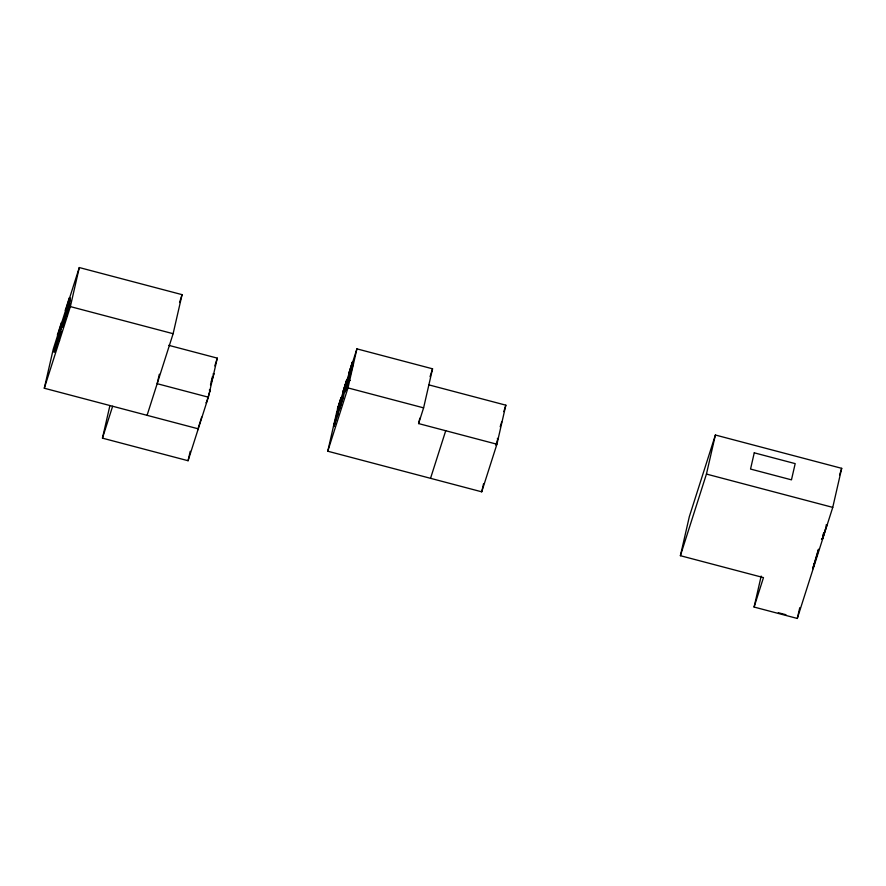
<?xml version="1.0" encoding="UTF-8"?>
<svg xmlns="http://www.w3.org/2000/svg" width="886" height="886" viewBox="0 0 886 886"><rect width="100%" height="100%" fill="white"/><g stroke="black" fill="none" stroke-linecap="round" stroke-linejoin="round"><path stroke-width="1.33" d="M198.254 428.824L44.3 388.234L53.249 349.184L79.297 267.55L182.073 294.65L173.124 333.701L147.076 415.335M59.894 335.705L57.479 334.974L57.612 334.399M58.432 334.62L54.423 352.119L58.487 339.216M58.354 338.961L61.444 328.307M67.768 311.041L65.354 310.299L65.486 309.723M66.306 309.945L62.297 327.443L66.361 314.541M62.906 325.35L68.144 306.733L68.898 306.933M64.7 317.542L69.728 299.845L70.47 300.033L66.228 314.286M69.152 305.781L69.684 303.488M44.3 388.234L70.359 306.6L79.297 267.55M168.739 345.33L217.291 358.132L208.354 397.183L188.076 460.731L102.455 438.149L109.853 405.832M159.325 374.269L157.165 383.693L208.354 397.183M188.076 460.731L190.224 451.306M197.855 429.079L197.656 429.931L201.665 417.118M206.416 402.255L206.216 403.108L210.226 390.305L209.329 390.061M211.167 382.032L212.396 376.672M210.026 391.158L210.226 390.305M496.913 444.229L481.718 491.819L327.765 451.218L336.713 412.167L356.914 348.862L432.556 368.809L423.608 407.859L418.591 423.574L496.913 444.229L505.851 405.179L428.868 384.878M337.455 409.088L341.066 397.604L337.455 409.088L339.681 409.11L338.02 409.232M337.5 415.523L337.112 414.858L333.501 426.354M337.466 415.301L342.738 397.227L343.137 397.892M343.092 391.457L346.692 379.972L343.092 391.457L345.141 392M345.307 391.479L343.812 391.091L340.002 407.693L339.283 408.058M342.738 397.227L339.139 408.723M348.818 373.493L352.429 362.009L348.818 373.493L351.044 373.515M349.505 372.973L345.396 390.892L348.851 380.072L352.96 362.141L349.892 371.766M348.862 379.928L348.475 379.263L344.864 390.759L345.739 389.718M348.242 382.265L353.027 364.755M327.765 451.218L347.976 387.913L356.914 348.862M418.591 423.574L419.831 418.192M481.718 491.819L483.568 483.734M754.086 607.054L763.477 577.606L680.393 555.699L689.33 516.649L715.39 435.015L841.7 468.329L832.751 507.379L797.3 618.45L754.086 607.054L761.174 576.077M680.393 555.699L706.441 474.065L715.39 435.015M797.3 618.45L799.77 607.674M814.156 563.485L812.938 568.779L818.653 549.409M818.398 549.342L813.104 567.439M823.714 532.696L822.197 539.308L826.693 525.232M821.466 539.12L822.341 539.352L823.847 532.73M57.479 334.974L61.422 322.449L62.197 323.257M65.354 310.299L69.296 297.774L70.072 298.582M66.251 310.532L70.127 297.995L66.118 315.494L67.436 315.837M58.398 335.318L61.854 324.509L62.596 324.708M56.615 343.126L60.27 331.408L61.023 331.597M58.72 338.806L60.636 332.804M66.594 314.131L68.51 308.129M58.509 339.726L59.661 336.115M66.384 315.051L68.687 307.852L67.934 307.652M102.455 438.149L112.633 406.253M179.548 302.547L182.073 294.65M214.811 365.918L217.291 358.132M210.469 384.989L214.035 373.659L213.005 373.992M341.309 398.921L340.922 398.268M337.112 414.858L333.657 425.69L334.376 425.324M344.554 391.28L348.475 379.263M430.042 376.672L432.556 368.809M430.541 478.318L445.724 430.729M503.802 411.613L505.851 405.179M500.169 426.753L501.709 421.935M495.828 445.215L497.899 438.537L497.345 438.393M839.618 474.863L841.7 468.329M822.341 539.352L826.826 525.265L825.962 525.044M352.274 362.662L353.414 363.526M706.441 474.065L832.751 507.379M70.359 306.6L173.124 333.701M348.851 380.072L350.169 380.415M346.548 380.637L347.689 381.489M347.976 387.913L423.608 407.859M67.103 314.74L65.486 314.419L61.477 327.222L61.677 326.369L62.574 326.602M60.06 332.328L60.813 332.516M59.229 339.404L57.612 339.083L53.603 351.897L53.802 351.044L54.699 351.277L62.253 322.659L58.243 340.158L59.561 340.512M778.329 612.724L785.948 614.729M338.142 408.568L334.033 426.498L337.488 415.667L341.597 397.736L338.142 408.568M343.768 390.936L339.659 408.867L343.126 398.035L347.223 380.105L343.768 390.936M754.252 452.824L750.542 469.059L791.464 479.847L795.185 463.622L754.252 452.824"/></g></svg>
